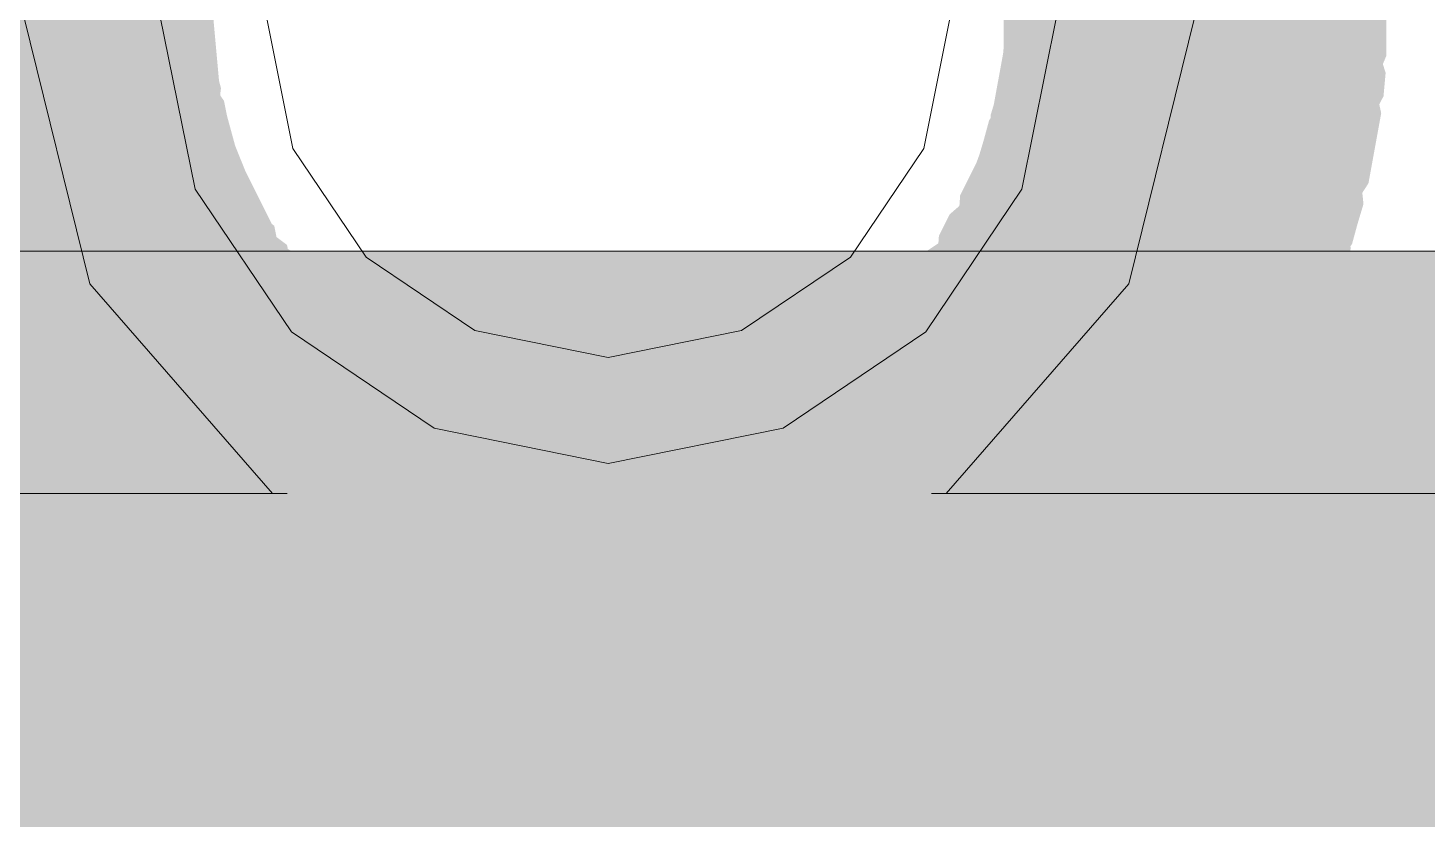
# Model space of a CAD drawing. Header units: millimetres. Extents: x -546 to 1681, y -650 to 1730.
# Drawn here: x 656.138 to 656.796, y 422.599 to 422.971 of the extents above; entities that cross this region are included whole.
import ezdxf

# ---------------------------------------------------------------- set-up
doc = ezdxf.new("R2010")
doc.units = ezdxf.units.MM

msp = doc.modelspace()

# ---------------------------------------------------------------- hatches: boundary and pattern name
at = {"true_color": 0x646464}
h = msp.add_hatch(color=251, dxfattribs=at)
h.dxf.hatch_style = 2
h.paths.add_polyline_path([(656.06042, 423.08117), (656.06354, 423.0124), (656.11425, 422.96584), (656.18302, 422.96896), (656.22958, 423.01966), (656.23358, 423.03066), (656.23046, 423.09943), (656.17976, 423.146), (656.11099, 423.14288), (656.06442, 423.09217)])
h = msp.add_hatch(color=251, dxfattribs=at)
h.dxf.hatch_style = 2
h.paths.add_polyline_path([(656.76221, 423.08228), (656.71862, 423.13556), (656.65014, 423.14262), (656.59686, 423.09903), (656.5898, 423.03056), (656.5928, 423.02056), (656.63639, 422.96727), (656.70487, 422.96021), (656.75815, 423.0038), (656.76521, 423.07228)])
h = msp.add_hatch(color=251, dxfattribs=at)
h.dxf.hatch_style = 2
h.paths.add_polyline_path([(656.05475, 423.05807), (656.06821, 422.99055), (656.12535, 422.95216), (656.19286, 422.96562), (656.23126, 423.02277), (656.23325, 423.03277), (656.2198, 423.10028), (656.16265, 423.13867), (656.09514, 423.12521), (656.05675, 423.06807)])
h = msp.add_hatch(color=251, dxfattribs=at)
h.dxf.hatch_style = 2
h.paths.add_polyline_path([(656.76755, 423.06252), (656.73017, 423.12032), (656.6629, 423.13497), (656.6051, 423.09758), (656.59046, 423.03032), (656.59245, 423.01932), (656.62984, 422.96151), (656.6971, 422.94687), (656.75491, 422.98425), (656.76955, 423.05152)])
h = msp.add_hatch(color=251, dxfattribs=at)
h.dxf.hatch_style = 2
h.paths.add_polyline_path([(656.05317, 423.0531), (656.06196, 422.98482), (656.11632, 422.94259), (656.1846, 422.95137), (656.22683, 423.00574), (656.22983, 423.01674), (656.22105, 423.08501), (656.16668, 423.12725), (656.0984, 423.11846), (656.05617, 423.0641)])
h = msp.add_hatch(color=251, dxfattribs=at)
h.dxf.hatch_style = 2
h.paths.add_polyline_path([(656.76955, 423.05152), (656.73217, 423.10933), (656.6649, 423.12396), (656.6071, 423.08658), (656.59245, 423.01932), (656.59446, 423.00832), (656.63184, 422.95051), (656.6991, 422.93587), (656.75691, 422.97325), (656.77155, 423.04052)])
h = msp.add_hatch(color=251, dxfattribs=at)
h.dxf.hatch_style = 2
h.paths.add_polyline_path([(656.04945, 423.03452), (656.06409, 422.96725), (656.1219, 422.92987), (656.18917, 422.94451), (656.22655, 423.00232), (656.22855, 423.01332), (656.21391, 423.08058), (656.1561, 423.11797), (656.08884, 423.10332), (656.05145, 423.04552)])
h = msp.add_hatch(color=251, dxfattribs=at)
h.dxf.hatch_style = 2
h.paths.add_polyline_path([(656.77155, 423.04052), (656.73417, 423.09832), (656.6669, 423.11296), (656.6091, 423.07558), (656.59446, 423.00832), (656.59645, 422.99732), (656.63384, 422.93951), (656.7011, 422.92487), (656.75891, 422.96225), (656.77355, 423.02952)])
h = msp.add_hatch(color=251, dxfattribs=at)
h.dxf.hatch_style = 2
h.paths.add_polyline_path([(656.04737, 423.01556), (656.06795, 422.94987), (656.12885, 422.91779), (656.19455, 422.93836), (656.22663, 422.99927), (656.22763, 423.01027), (656.20706, 423.07596), (656.14615, 423.10805), (656.08046, 423.08747), (656.04837, 423.02657)])
h = msp.add_hatch(color=251, dxfattribs=at)
h.dxf.hatch_style = 2
h.paths.add_polyline_path([(656.77463, 423.02157), (656.74255, 423.08247), (656.67686, 423.10305), (656.61595, 423.07096), (656.59537, 423.00527), (656.59637, 422.99427), (656.62846, 422.93336), (656.69415, 422.91279), (656.75506, 422.94487), (656.77563, 423.01056)])
h = msp.add_hatch(color=251, dxfattribs=at)
h.dxf.hatch_style = 2
h.paths.add_polyline_path([(656.04637, 423.00457), (656.06695, 422.93887), (656.12785, 422.90679), (656.19355, 422.92736), (656.22563, 422.98827), (656.22663, 422.99927), (656.20606, 423.06496), (656.14515, 423.09705), (656.07946, 423.07647), (656.04737, 423.01556)])
h = msp.add_hatch(color=251, dxfattribs=at)
h.dxf.hatch_style = 2
h.paths.add_polyline_path([(656.77563, 423.01056), (656.74355, 423.07147), (656.67786, 423.09205), (656.61695, 423.05996), (656.59637, 422.99427), (656.59737, 422.98327), (656.62946, 422.92236), (656.69515, 422.90179), (656.75606, 422.93387), (656.77663, 422.99957)])
h = msp.add_hatch(color=251, dxfattribs=at)
h.dxf.hatch_style = 2
h.paths.add_polyline_path([(656.046, 422.98542), (656.07244, 422.92185), (656.136, 422.89542), (656.19957, 422.92185), (656.226, 422.98542), (656.226, 422.99642), (656.19957, 423.05998), (656.136, 423.08642), (656.07244, 423.05998), (656.046, 422.99642)])
h = msp.add_hatch(color=251, dxfattribs=at)
h.dxf.hatch_style = 2
h.paths.add_polyline_path([(656.777, 422.99142), (656.75057, 423.05498), (656.687, 423.08142), (656.62344, 423.05498), (656.597, 422.99142), (656.597, 422.98042), (656.62344, 422.91685), (656.687, 422.89042), (656.75057, 422.91685), (656.777, 422.98042)])
h = msp.add_hatch(color=251, dxfattribs=at)
h.dxf.hatch_style = 2
h.paths.add_polyline_path([(656.04537, 422.98257), (656.06595, 422.91687), (656.12685, 422.88479), (656.19255, 422.90536), (656.22463, 422.96627), (656.22563, 422.97727), (656.20506, 423.04296), (656.14415, 423.07505), (656.07846, 423.05447), (656.04637, 422.99356)])
h = msp.add_hatch(color=251, dxfattribs=at)
h.dxf.hatch_style = 2
h.paths.add_polyline_path([(656.777, 422.98042), (656.75057, 423.04398), (656.687, 423.07042), (656.62344, 423.04398), (656.597, 422.98042), (656.597, 422.96942), (656.62344, 422.90585), (656.687, 422.87942), (656.75057, 422.90585), (656.777, 422.96942)])
h = msp.add_hatch(color=251, dxfattribs=at)
h.dxf.hatch_style = 2
h.paths.add_polyline_path([(656.04637, 422.95527), (656.07846, 422.89436), (656.14415, 422.87379), (656.20506, 422.90587), (656.22563, 422.97156), (656.22463, 422.98257), (656.19255, 423.04347), (656.12685, 423.06405), (656.06595, 423.03196), (656.04537, 422.96627)])
h = msp.add_hatch(color=251, dxfattribs=at)
h.dxf.hatch_style = 2
h.paths.add_polyline_path([(656.777, 422.96942), (656.75057, 423.03298), (656.687, 423.05942), (656.62344, 423.03298), (656.597, 422.96942), (656.597, 422.95842), (656.62344, 422.89485), (656.687, 422.86842), (656.75057, 422.89485), (656.777, 422.95842)])
h = msp.add_hatch(color=251, dxfattribs=at)
h.dxf.hatch_style = 2
h.paths.add_polyline_path([(656.04737, 422.94427), (656.07946, 422.88336), (656.14515, 422.86279), (656.20606, 422.89487), (656.22663, 422.96056), (656.22563, 422.97156), (656.19355, 423.03247), (656.12785, 423.05305), (656.06695, 423.02096), (656.04637, 422.95527)])
h = msp.add_hatch(color=251, dxfattribs=at)
h.dxf.hatch_style = 2
h.paths.add_polyline_path([(656.77663, 422.95027), (656.75606, 423.01596), (656.69515, 423.04805), (656.62946, 423.02747), (656.59737, 422.96657), (656.59637, 422.95556), (656.61695, 422.88987), (656.67786, 422.85779), (656.74355, 422.87836), (656.77563, 422.93927)])
h = msp.add_hatch(color=251, dxfattribs=at)
h.dxf.hatch_style = 2
h.paths.add_polyline_path([(656.04837, 422.93327), (656.08046, 422.87236), (656.14615, 422.85179), (656.20706, 422.88387), (656.22763, 422.94957), (656.22663, 422.96056), (656.19455, 423.02147), (656.12885, 423.04205), (656.06795, 423.00996), (656.04737, 422.94427)])
h = msp.add_hatch(color=251, dxfattribs=at)
h.dxf.hatch_style = 2
h.paths.add_polyline_path([(656.04937, 422.92227), (656.08146, 422.86136), (656.14715, 422.84079), (656.20806, 422.87287), (656.22863, 422.93856), (656.22763, 422.94957), (656.19555, 423.01047), (656.12985, 423.03105), (656.06895, 422.99896), (656.04837, 422.93327)])
h = msp.add_hatch(color=251, dxfattribs=at)
h.dxf.hatch_style = 2
h.paths.add_polyline_path([(656.77455, 422.93132), (656.75991, 422.99858), (656.7021, 423.03596), (656.63484, 423.02132), (656.59745, 422.96352), (656.59546, 422.95252), (656.6101, 422.88525), (656.6679, 422.84787), (656.73517, 422.86251), (656.77255, 422.92032)])
h = msp.add_hatch(color=251, dxfattribs=at)
h.dxf.hatch_style = 2
h.paths.add_polyline_path([(656.77255, 422.92032), (656.75791, 422.98758), (656.7001, 423.02497), (656.63284, 423.01033), (656.59546, 422.95252), (656.59345, 422.94152), (656.6081, 422.87425), (656.6659, 422.83687), (656.73317, 422.85151), (656.77055, 422.90932)])
h = msp.add_hatch(color=251, dxfattribs=at)
h.dxf.hatch_style = 2
h.paths.add_polyline_path([(656.05517, 422.89574), (656.0974, 422.84137), (656.16568, 422.83259), (656.22005, 422.87482), (656.22883, 422.9431), (656.22583, 422.9541), (656.1836, 423.00846), (656.11532, 423.01725), (656.06096, 422.97501), (656.05217, 422.90674)])
h = msp.add_hatch(color=251, dxfattribs=at)
h.dxf.hatch_style = 2
h.paths.add_polyline_path([(656.77055, 422.90932), (656.75591, 422.97658), (656.6981, 423.01396), (656.63084, 422.99932), (656.59345, 422.94152), (656.59145, 422.93052), (656.6061, 422.86325), (656.6639, 422.82587), (656.73117, 422.84051), (656.76855, 422.89832)])
h = msp.add_hatch(color=251, dxfattribs=at)
h.dxf.hatch_style = 2
h.paths.add_polyline_path([(656.05575, 422.89177), (656.09414, 422.83462), (656.16165, 422.82116), (656.2188, 422.85955), (656.23226, 422.92707), (656.23026, 422.93707), (656.19187, 422.99421), (656.12435, 423.00767), (656.06721, 422.96928), (656.05375, 422.90177)])
h = msp.add_hatch(color=251, dxfattribs=at)
h.dxf.hatch_style = 2
h.paths.add_polyline_path([(656.76621, 422.88855), (656.75915, 422.95703), (656.70587, 423.00062), (656.63739, 422.99356), (656.5938, 422.94028), (656.5908, 422.93028), (656.59786, 422.8618), (656.65114, 422.81821), (656.71962, 422.82527), (656.76321, 422.87856)])
h = msp.add_hatch(color=251, dxfattribs=at)
h.dxf.hatch_style = 2
h.paths.add_polyline_path([(656.06017, 422.87474), (656.1024, 422.82037), (656.17068, 422.81159), (656.22505, 422.85382), (656.23383, 422.9221), (656.23083, 422.9331), (656.1886, 422.98746), (656.12032, 422.99625), (656.06596, 422.95402), (656.05717, 422.88574)])
h = msp.add_hatch(color=251, dxfattribs=at)
h.dxf.hatch_style = 2
h.paths.add_polyline_path([(656.76383, 422.88074), (656.75505, 422.94901), (656.70068, 422.99125), (656.6324, 422.98246), (656.59017, 422.9281), (656.58717, 422.9171), (656.59596, 422.84882), (656.65032, 422.80659), (656.7186, 422.81537), (656.76083, 422.86974)])
h = msp.add_hatch(color=251, dxfattribs=at)
h.dxf.hatch_style = 2
h.paths.add_polyline_path([(656.06317, 422.86374), (656.1054, 422.80937), (656.17368, 422.80059), (656.22805, 422.84282), (656.23683, 422.9111), (656.23383, 422.9221), (656.1916, 422.97646), (656.12332, 422.98525), (656.06895, 422.94302), (656.06017, 422.87474)])
h = msp.add_hatch(color=251, dxfattribs=at)
h.dxf.hatch_style = 2
h.paths.add_polyline_path([(656.76021, 422.86755), (656.75315, 422.93603), (656.69987, 422.97962), (656.63139, 422.97256), (656.5878, 422.91928), (656.5848, 422.90928), (656.59186, 422.8408), (656.64514, 422.79721), (656.71362, 422.80427), (656.75721, 422.85755)])
h = msp.add_hatch(color=251, dxfattribs=at)
h.dxf.hatch_style = 2
h.paths.add_polyline_path([(656.07044, 422.84399), (656.11859, 422.79479), (656.18743, 422.79385), (656.23663, 422.84201), (656.23757, 422.91084), (656.23356, 422.92084), (656.18541, 422.97004), (656.11658, 422.97098), (656.06738, 422.92283), (656.06644, 422.85399)])
h = msp.add_hatch(color=251, dxfattribs=at)
h.dxf.hatch_style = 2
h.paths.add_polyline_path([(656.75558, 422.85266), (656.75246, 422.92143), (656.70176, 422.968), (656.63299, 422.96488), (656.58642, 422.91417), (656.58242, 422.90317), (656.58555, 422.8344), (656.63625, 422.78783), (656.70502, 422.79096), (656.75158, 422.84166)])
h = msp.add_hatch(color=251, dxfattribs=at)
h.dxf.hatch_style = 2
h.paths.add_polyline_path([(656.07444, 422.83399), (656.12259, 422.78479), (656.19143, 422.78385), (656.24063, 422.83201), (656.24157, 422.90084), (656.23757, 422.91084), (656.18941, 422.96004), (656.12058, 422.96098), (656.07138, 422.91283), (656.07044, 422.84399)])
h = msp.add_hatch(color=251, dxfattribs=at)
h.dxf.hatch_style = 2
h.paths.add_polyline_path([(656.0825, 422.81717), (656.13458, 422.77214), (656.20325, 422.77692), (656.24828, 422.82899), (656.2435, 422.89767), (656.2385, 422.90767), (656.18643, 422.9527), (656.11775, 422.94792), (656.07272, 422.89584), (656.0775, 422.82717)])
h = msp.add_hatch(color=251, dxfattribs=at)
h.dxf.hatch_style = 2
h.paths.add_polyline_path([(656.7475, 422.83217), (656.75228, 422.90084), (656.70725, 422.95292), (656.63858, 422.9577), (656.5865, 422.91267), (656.5815, 422.90267), (656.57673, 422.83399), (656.62175, 422.78192), (656.69043, 422.77714), (656.7425, 422.82217)])
h = msp.add_hatch(color=251, dxfattribs=at)
h.dxf.hatch_style = 2
h.paths.add_polyline_path([(656.7425, 422.82217), (656.74728, 422.89084), (656.70225, 422.94292), (656.63358, 422.9477), (656.5815, 422.90267), (656.5765, 422.89267), (656.57173, 422.82399), (656.61675, 422.77192), (656.68543, 422.76714), (656.7375, 422.81217)])
h = msp.add_hatch(color=251, dxfattribs=at)
h.dxf.hatch_style = 2
h.paths.add_polyline_path([(656.0875, 422.80717), (656.13958, 422.76214), (656.20825, 422.76692), (656.25328, 422.81899), (656.2485, 422.88767), (656.2435, 422.89767), (656.19143, 422.9427), (656.12275, 422.93791), (656.07772, 422.88584), (656.0825, 422.81717)])
h = msp.add_hatch(color=251, dxfattribs=at)
h.dxf.hatch_style = 2
h.paths.add_polyline_path([(656.73568, 422.80871), (656.74344, 422.87711), (656.70071, 422.93109), (656.63231, 422.93885), (656.57833, 422.89612), (656.56557, 422.81872), (656.60829, 422.76474), (656.6767, 422.75698)])
h = msp.add_hatch(color=251, dxfattribs=at)
h.dxf.hatch_style = 2
h.paths.add_polyline_path([(656.0925, 422.79717), (656.14458, 422.75214), (656.21325, 422.75692), (656.25828, 422.80899), (656.2535, 422.87767), (656.2485, 422.88767), (656.19643, 422.9327), (656.12775, 422.92791), (656.08272, 422.87584), (656.0875, 422.80717)])
h = msp.add_hatch(color=251, dxfattribs=at)
h.dxf.hatch_style = 2
h.paths.add_polyline_path([(656.10412, 422.77849), (656.16137, 422.74027), (656.22893, 422.75353), (656.26715, 422.81079), (656.25389, 422.87834), (656.19063, 422.92556), (656.12308, 422.9123), (656.08486, 422.85505)])
h = msp.add_hatch(color=251, dxfattribs=at)
h.dxf.hatch_style = 2
h.paths.add_polyline_path([(656.7325, 422.80317), (656.73728, 422.87184), (656.69225, 422.92392), (656.62358, 422.9287), (656.57151, 422.88367), (656.56651, 422.87367), (656.56173, 422.80499), (656.60675, 422.75292), (656.67543, 422.74814), (656.7275, 422.79317)])
h = msp.add_hatch(color=251, dxfattribs=at)
h.dxf.hatch_style = 2
h.paths.add_polyline_path([(656.72189, 422.78349), (656.73515, 422.85105), (656.69693, 422.9083), (656.62937, 422.92156), (656.57212, 422.88334), (656.55286, 422.80679), (656.59108, 422.74953), (656.65863, 422.73627)])
h = msp.add_hatch(color=251, dxfattribs=at)
h.dxf.hatch_style = 2
h.paths.add_polyline_path([(656.11012, 422.76949), (656.16737, 422.73127), (656.23493, 422.74453), (656.27315, 422.80179), (656.25989, 422.86934), (656.19663, 422.91656), (656.12908, 422.9033), (656.09086, 422.84605)])
h = msp.add_hatch(color=251, dxfattribs=at)
h.dxf.hatch_style = 2
h.paths.add_polyline_path([(656.71204, 422.76916), (656.7302, 422.83557), (656.69626, 422.89546), (656.62985, 422.91361), (656.56996, 422.87967), (656.54481, 422.80427), (656.57875, 422.74437), (656.64515, 422.72622)])
h = msp.add_hatch(color=251, dxfattribs=at)
h.dxf.hatch_style = 2
h.paths.add_polyline_path([(656.12096, 422.75516), (656.18085, 422.72122), (656.24726, 422.73937), (656.2812, 422.79927), (656.26304, 422.86567), (656.19615, 422.90861), (656.12975, 422.89046), (656.09581, 422.83057)])
h = msp.add_hatch(color=251, dxfattribs=at)
h.dxf.hatch_style = 2
h.paths.add_polyline_path([(656.12796, 422.74616), (656.18785, 422.71222), (656.25426, 422.73037), (656.2882, 422.79027), (656.27004, 422.85667), (656.20315, 422.89961), (656.13675, 422.88146), (656.10281, 422.82157)])
h = msp.add_hatch(color=251, dxfattribs=at)
h.dxf.hatch_style = 2
h.paths.add_polyline_path([(656.70889, 422.76549), (656.72215, 422.83305), (656.68393, 422.8903), (656.61637, 422.90356), (656.55912, 422.86534), (656.53986, 422.78879), (656.57808, 422.73153), (656.64563, 422.71827)])
h = msp.add_hatch(color=251, dxfattribs=at)
h.dxf.hatch_style = 2
h.paths.add_polyline_path([(656.69904, 422.75116), (656.7172, 422.81757), (656.68326, 422.87746), (656.61685, 422.89561), (656.55696, 422.86167), (656.53181, 422.78627), (656.56575, 422.72638), (656.63215, 422.70822)])
h = msp.add_hatch(color=251, dxfattribs=at)
h.dxf.hatch_style = 2
h.paths.add_polyline_path([(656.13827, 422.73415), (656.20002, 422.70373), (656.26527, 422.72568), (656.2957, 422.78744), (656.27373, 422.85268), (656.20498, 422.89111), (656.13974, 422.86915), (656.10931, 422.8074)])
h = msp.add_hatch(color=251, dxfattribs=at)
h.dxf.hatch_style = 2
h.paths.add_polyline_path([(656.68464, 422.73378), (656.71089, 422.79742), (656.68464, 422.86106), (656.621, 422.88731), (656.55736, 422.86106), (656.52311, 422.78942), (656.54936, 422.72578), (656.613, 422.69953)])
h = msp.add_hatch(color=251, dxfattribs=at)
h.dxf.hatch_style = 2
h.paths.add_polyline_path([(656.14527, 422.72615), (656.20702, 422.69572), (656.27227, 422.71769), (656.30269, 422.77944), (656.28074, 422.84468), (656.21198, 422.88311), (656.14674, 422.86115), (656.11631, 422.7994)])
h = msp.add_hatch(color=251, dxfattribs=at)
h.dxf.hatch_style = 2
h.paths.add_polyline_path([(656.68074, 422.73015), (656.70269, 422.7954), (656.67227, 422.85715), (656.60702, 422.87911), (656.54527, 422.84868), (656.51631, 422.77544), (656.54674, 422.71368), (656.61198, 422.69173)])
h = msp.add_hatch(color=251, dxfattribs=at)
h.dxf.hatch_style = 2
h.paths.add_polyline_path([(656.15736, 422.71378), (656.221, 422.68753), (656.28464, 422.71378), (656.31089, 422.77742), (656.28464, 422.84106), (656.213, 422.87531), (656.14936, 422.84906), (656.12311, 422.78542)])
at = {"true_color": 0xcccccc}
h = msp.add_hatch(color=254, dxfattribs=at)
h.dxf.hatch_style = 2
h.paths.add_polyline_path([(652.39, 422.16642), (652.39, 422.86642), (663.66901, 422.86642), (663.66901, 422.16642)])
at = {"true_color": 0x646464}
h = msp.add_hatch(color=251, dxfattribs=at)
h.dxf.hatch_style = 2
h.paths.add_polyline_path([(656.16974, 422.70268), (656.23498, 422.68072), (656.29674, 422.71115), (656.3187, 422.7764), (656.28827, 422.83815), (656.21502, 422.86711), (656.15327, 422.83668), (656.13131, 422.77144)])
h = msp.add_hatch(color=251, dxfattribs=at)
h.dxf.hatch_style = 2
h.paths.add_polyline_path([(656.66527, 422.71368), (656.6957, 422.77544), (656.67373, 422.84068), (656.61198, 422.87111), (656.54674, 422.84915), (656.50831, 422.7804), (656.53027, 422.71515), (656.59202, 422.68473)])
h = msp.add_hatch(color=251, dxfattribs=at)
h.dxf.hatch_style = 2
h.paths.add_polyline_path([(656.18275, 422.69238), (656.24915, 422.67422), (656.30904, 422.70816), (656.3272, 422.77457), (656.29326, 422.83446), (656.21785, 422.85961), (656.15796, 422.82567), (656.13981, 422.75927)])
h = msp.add_hatch(color=251, dxfattribs=at)
h.dxf.hatch_style = 2
h.paths.add_polyline_path([(656.6578, 422.70715), (656.68774, 422.76914), (656.66527, 422.83421), (656.60328, 422.86415), (656.53821, 422.84168), (656.49927, 422.7717), (656.52174, 422.70662), (656.58372, 422.67668)])
h = msp.add_hatch(color=251, dxfattribs=at)
h.dxf.hatch_style = 2
h.paths.add_polyline_path([(656.64827, 422.69869), (656.67869, 422.76044), (656.65674, 422.82568), (656.59498, 422.85611), (656.52974, 422.83415), (656.49131, 422.7654), (656.51327, 422.70015), (656.57502, 422.66973)])
h = msp.add_hatch(color=251, dxfattribs=at)
h.dxf.hatch_style = 2
h.paths.add_polyline_path([(656.19175, 422.68538), (656.25815, 422.66722), (656.31804, 422.70116), (656.3362, 422.76757), (656.30226, 422.82746), (656.22685, 422.85261), (656.16696, 422.81867), (656.14881, 422.75227)])
h = msp.add_hatch(color=251, dxfattribs=at)
h.dxf.hatch_style = 2
h.paths.add_polyline_path([(656.63093, 422.68453), (656.66915, 422.74179), (656.65589, 422.80934), (656.59863, 422.84756), (656.53108, 422.8343), (656.48386, 422.77105), (656.49712, 422.70349), (656.55437, 422.66527)])
h = msp.add_hatch(color=251, dxfattribs=at)
h.dxf.hatch_style = 2
h.paths.add_polyline_path([(656.20075, 422.67838), (656.26715, 422.66022), (656.32704, 422.69416), (656.3452, 422.76057), (656.31126, 422.82046), (656.23585, 422.84561), (656.17596, 422.81167), (656.15781, 422.74527)])
h = msp.add_hatch(color=251, dxfattribs=at)
h.dxf.hatch_style = 2
h.paths.add_polyline_path([(656.202, 422.67742), (656.26872, 422.66043), (656.328, 422.69542), (656.34499, 422.76213), (656.31, 422.82142), (656.23929, 422.8414), (656.18, 422.80642), (656.16301, 422.7397)])
h = msp.add_hatch(color=251, dxfattribs=at)
h.dxf.hatch_style = 2
h.paths.add_polyline_path([(656.62093, 422.67753), (656.65915, 422.73479), (656.64589, 422.80234), (656.58863, 422.84056), (656.52108, 422.8273), (656.47386, 422.76405), (656.48712, 422.69649), (656.54437, 422.65827)])
h = msp.add_hatch(color=251, dxfattribs=at)
h.dxf.hatch_style = 2
h.paths.add_polyline_path([(656.62193, 422.67853), (656.66015, 422.73579), (656.64689, 422.80334), (656.58963, 422.84156), (656.52208, 422.8283), (656.47486, 422.76505), (656.48812, 422.69749), (656.54537, 422.65927)])
h = msp.add_hatch(color=251, dxfattribs=at)
h.dxf.hatch_style = 2
h.paths.add_polyline_path([(656.21508, 422.66853), (656.28263, 422.65527), (656.33989, 422.69349), (656.35315, 422.76105), (656.31493, 422.8183), (656.23837, 422.83756), (656.18112, 422.79934), (656.16786, 422.73179)])
h = msp.add_hatch(color=251, dxfattribs=at)
h.dxf.hatch_style = 2
h.paths.add_polyline_path([(656.21508, 422.66853), (656.28263, 422.65527), (656.33989, 422.69349), (656.35315, 422.76105), (656.31493, 422.8183), (656.23837, 422.83756), (656.18112, 422.79934), (656.16786, 422.73179)])
h = msp.add_hatch(color=251, dxfattribs=at)
h.dxf.hatch_style = 2
h.paths.add_polyline_path([(656.60831, 422.66924), (656.64921, 422.72461), (656.63918, 422.79272), (656.5838, 422.83362), (656.5157, 422.82359), (656.5057, 422.81759), (656.4648, 422.76222), (656.47483, 422.69411), (656.5302, 422.65321), (656.59831, 422.66324)])
h = msp.add_hatch(color=251, dxfattribs=at)
h.dxf.hatch_style = 2
h.paths.add_polyline_path([(656.61293, 422.67253), (656.65115, 422.72979), (656.63789, 422.79734), (656.58063, 422.83556), (656.51308, 422.8223), (656.46586, 422.75905), (656.47912, 422.69149), (656.53637, 422.65327)])
h = msp.add_hatch(color=251, dxfattribs=at)
h.dxf.hatch_style = 2
h.paths.add_polyline_path([(656.23029, 422.65974), (656.2987, 422.65198), (656.35268, 422.69471), (656.36044, 422.76311), (656.31771, 422.81709), (656.24031, 422.82985), (656.18633, 422.78712), (656.17857, 422.71872)])
h = msp.add_hatch(color=251, dxfattribs=at)
h.dxf.hatch_style = 2
h.paths.add_polyline_path([(656.23029, 422.65974), (656.2987, 422.65198), (656.35268, 422.69471), (656.36044, 422.76311), (656.31771, 422.81709), (656.24031, 422.82985), (656.18633, 422.78712), (656.17857, 422.71872)])
h = msp.add_hatch(color=251, dxfattribs=at)
h.dxf.hatch_style = 2
h.paths.add_polyline_path([(656.60193, 422.66553), (656.64015, 422.72279), (656.62689, 422.79034), (656.56963, 422.82856), (656.50208, 422.8153), (656.45486, 422.75205), (656.46812, 422.68449), (656.52537, 422.64627)])
h = msp.add_hatch(color=251, dxfattribs=at)
h.dxf.hatch_style = 2
h.paths.add_polyline_path([(656.60031, 422.66424), (656.64121, 422.71961), (656.63118, 422.78772), (656.5758, 422.82862), (656.5077, 422.81859), (656.4977, 422.81259), (656.4568, 422.75722), (656.46683, 422.68911), (656.5222, 422.64821), (656.59031, 422.65824)])
h = msp.add_hatch(color=251, dxfattribs=at)
h.dxf.hatch_style = 2
h.paths.add_polyline_path([(656.2377, 422.65524), (656.3058, 422.64521), (656.36118, 422.68611), (656.37121, 422.75422), (656.33031, 422.80959), (656.32031, 422.81559), (656.2522, 422.82562), (656.19683, 422.78472), (656.18679, 422.71661), (656.2277, 422.66124)])
h = msp.add_hatch(color=251, dxfattribs=at)
h.dxf.hatch_style = 2
h.paths.add_polyline_path([(656.2377, 422.65524), (656.3058, 422.64521), (656.36118, 422.68611), (656.37121, 422.75422), (656.33031, 422.80959), (656.32031, 422.81559), (656.2522, 422.82562), (656.19683, 422.78472), (656.18679, 422.71661), (656.2277, 422.66124)])
h = msp.add_hatch(color=251, dxfattribs=at)
h.dxf.hatch_style = 2
h.paths.add_polyline_path([(656.58425, 422.65492), (656.62928, 422.70699), (656.6245, 422.77567), (656.57243, 422.8207), (656.50375, 422.81592), (656.49375, 422.81092), (656.44872, 422.75884), (656.4535, 422.69017), (656.50558, 422.64514), (656.57425, 422.64992)])
h = msp.add_hatch(color=251, dxfattribs=at)
h.dxf.hatch_style = 2
h.paths.add_polyline_path([(656.25375, 422.64692), (656.32243, 422.64214), (656.3745, 422.68717), (656.37928, 422.75584), (656.33425, 422.80791), (656.32425, 422.81291), (656.25558, 422.8177), (656.2035, 422.77267), (656.19872, 422.70399), (656.24375, 422.65192)])
h = msp.add_hatch(color=251, dxfattribs=at)
h.dxf.hatch_style = 2
h.paths.add_polyline_path([(656.25375, 422.64692), (656.32243, 422.64214), (656.3745, 422.68717), (656.37928, 422.75584), (656.33425, 422.80791), (656.32425, 422.81291), (656.25558, 422.8177), (656.2035, 422.77267), (656.19872, 422.70399), (656.24375, 422.65192)])
h = msp.add_hatch(color=251, dxfattribs=at)
h.dxf.hatch_style = 2
h.paths.add_polyline_path([(656.57425, 422.64992), (656.61928, 422.70199), (656.6145, 422.77067), (656.56243, 422.8157), (656.49375, 422.81092), (656.48375, 422.80592), (656.43872, 422.75384), (656.4435, 422.68517), (656.49558, 422.64014), (656.56425, 422.64492)])
h = msp.add_hatch(color=251, dxfattribs=at)
h.dxf.hatch_style = 2
h.paths.add_polyline_path([(656.58325, 422.65392), (656.62828, 422.70599), (656.6235, 422.77467), (656.57143, 422.8197), (656.50275, 422.81491), (656.49275, 422.80991), (656.44772, 422.75784), (656.4525, 422.68917), (656.50458, 422.64414), (656.57325, 422.64892)])
h = msp.add_hatch(color=251, dxfattribs=at)
h.dxf.hatch_style = 2
h.paths.add_polyline_path([(656.27058, 422.63985), (656.33941, 422.64079), (656.38757, 422.68999), (656.38663, 422.75883), (656.33743, 422.80698), (656.32743, 422.81098), (656.25859, 422.81004), (656.21044, 422.76084), (656.21138, 422.69201), (656.26058, 422.64385)])
h = msp.add_hatch(color=251, dxfattribs=at)
h.dxf.hatch_style = 2
h.paths.add_polyline_path([(656.27058, 422.63985), (656.33941, 422.64079), (656.38757, 422.68999), (656.38663, 422.75883), (656.33743, 422.80698), (656.32743, 422.81098), (656.25859, 422.81004), (656.21044, 422.76084), (656.21138, 422.69201), (656.26058, 422.64385)])
h = msp.add_hatch(color=251, dxfattribs=at)
h.dxf.hatch_style = 2
h.paths.add_polyline_path([(656.28058, 422.63585), (656.34941, 422.63679), (656.39757, 422.68599), (656.39663, 422.75483), (656.34743, 422.80298), (656.33743, 422.80698), (656.26859, 422.80604), (656.22044, 422.75684), (656.22138, 422.68801), (656.27058, 422.63985)])
h = msp.add_hatch(color=251, dxfattribs=at)
h.dxf.hatch_style = 2
h.paths.add_polyline_path([(656.28058, 422.63585), (656.34941, 422.63679), (656.39757, 422.68599), (656.39663, 422.75483), (656.34743, 422.80298), (656.33743, 422.80698), (656.26859, 422.80604), (656.22044, 422.75684), (656.22138, 422.68801), (656.27058, 422.63985)])
h = msp.add_hatch(color=251, dxfattribs=at)
h.dxf.hatch_style = 2
h.paths.add_polyline_path([(656.53668, 422.63359), (656.59105, 422.67582), (656.59983, 422.7441), (656.5576, 422.79846), (656.48932, 422.80725), (656.47832, 422.80424), (656.42396, 422.76202), (656.41517, 422.69374), (656.4574, 422.63937), (656.52568, 422.63059)])
h = msp.add_hatch(color=251, dxfattribs=at)
h.dxf.hatch_style = 2
h.paths.add_polyline_path([(656.56325, 422.64492), (656.60828, 422.69699), (656.6035, 422.76567), (656.55143, 422.8107), (656.48275, 422.80592), (656.47275, 422.80091), (656.42773, 422.74884), (656.4325, 422.68017), (656.48458, 422.63514), (656.55325, 422.63992)])
h = msp.add_hatch(color=251, dxfattribs=at)
h.dxf.hatch_style = 2
h.paths.add_polyline_path([(656.55743, 422.64185), (656.60663, 422.69001), (656.60757, 422.75884), (656.55941, 422.80804), (656.49058, 422.80898), (656.48058, 422.80498), (656.43138, 422.75683), (656.43044, 422.68799), (656.47859, 422.63879), (656.54743, 422.63785)])
h = msp.add_hatch(color=251, dxfattribs=at)
h.dxf.hatch_style = 2
h.paths.add_polyline_path([(656.56643, 422.64585), (656.61563, 422.69401), (656.61657, 422.76284), (656.56841, 422.81204), (656.49958, 422.81298), (656.48958, 422.80898), (656.44038, 422.76083), (656.43944, 422.69199), (656.48759, 422.64279), (656.55643, 422.64185)])
h = msp.add_hatch(color=251, dxfattribs=at)
h.dxf.hatch_style = 2
h.paths.add_polyline_path([(656.29425, 422.63083), (656.36302, 422.63396), (656.40958, 422.68466), (656.40646, 422.75343), (656.35576, 422.8), (656.34476, 422.804), (656.27599, 422.80087), (656.22942, 422.75017), (656.23254, 422.6814), (656.28325, 422.63484)])
h = msp.add_hatch(color=251, dxfattribs=at)
h.dxf.hatch_style = 2
h.paths.add_polyline_path([(656.29425, 422.63083), (656.36302, 422.63396), (656.40958, 422.68466), (656.40646, 422.75343), (656.35576, 422.8), (656.34476, 422.804), (656.27599, 422.80087), (656.22942, 422.75017), (656.23254, 422.6814), (656.28325, 422.63484)])
h = msp.add_hatch(color=251, dxfattribs=at)
h.dxf.hatch_style = 2
h.paths.add_polyline_path([(656.30914, 422.62621), (656.37762, 422.63327), (656.42121, 422.68655), (656.41415, 422.75503), (656.36086, 422.79862), (656.35086, 422.80162), (656.28238, 422.79456), (656.2388, 422.74128), (656.24586, 422.6728), (656.29914, 422.62921)])
h = msp.add_hatch(color=251, dxfattribs=at)
h.dxf.hatch_style = 2
h.paths.add_polyline_path([(656.30914, 422.62621), (656.37762, 422.63327), (656.42121, 422.68655), (656.41415, 422.75503), (656.36086, 422.79862), (656.35086, 422.80162), (656.28238, 422.79456), (656.2388, 422.74128), (656.24586, 422.6728), (656.29914, 422.62921)])
h = msp.add_hatch(color=251, dxfattribs=at)
h.dxf.hatch_style = 2
h.paths.add_polyline_path([(656.51568, 422.62659), (656.57005, 422.66882), (656.57883, 422.7371), (656.5366, 422.79146), (656.46832, 422.80025), (656.45732, 422.79724), (656.40296, 422.75502), (656.39417, 422.68674), (656.4364, 422.63237), (656.50468, 422.62359)])
h = msp.add_hatch(color=251, dxfattribs=at)
h.dxf.hatch_style = 2
h.paths.add_polyline_path([(656.51886, 422.62821), (656.57215, 422.6718), (656.57921, 422.74028), (656.53562, 422.79356), (656.46714, 422.80062), (656.45714, 422.79762), (656.40386, 422.75403), (656.3968, 422.68556), (656.44039, 422.63227), (656.50886, 422.62521)])
h = msp.add_hatch(color=251, dxfattribs=at)
h.dxf.hatch_style = 2
h.paths.add_polyline_path([(656.52768, 422.63059), (656.58205, 422.67282), (656.59083, 422.7411), (656.5486, 422.79546), (656.48032, 422.80424), (656.46932, 422.80124), (656.41496, 422.75901), (656.40617, 422.69074), (656.4484, 422.63637), (656.51668, 422.62759)])
h = msp.add_hatch(color=251, dxfattribs=at)
h.dxf.hatch_style = 2
h.paths.add_polyline_path([(656.53543, 422.63385), (656.58463, 422.68201), (656.58557, 422.75084), (656.53741, 422.80004), (656.46858, 422.80098), (656.45858, 422.79698), (656.40938, 422.74883), (656.40844, 422.67999), (656.45659, 422.63079), (656.52543, 422.62985)])
h = msp.add_hatch(color=251, dxfattribs=at)
h.dxf.hatch_style = 2
h.paths.add_polyline_path([(656.54743, 422.63785), (656.59663, 422.68601), (656.59757, 422.75484), (656.54941, 422.80404), (656.48058, 422.80498), (656.47058, 422.80098), (656.42138, 422.75283), (656.42044, 422.68399), (656.46859, 422.63479), (656.53743, 422.63385)])
h = msp.add_hatch(color=251, dxfattribs=at)
h.dxf.hatch_style = 2
h.paths.add_polyline_path([(656.32232, 422.62259), (656.3906, 422.63137), (656.43283, 422.68574), (656.42405, 422.75401), (656.36968, 422.79624), (656.35868, 422.79924), (656.2904, 422.79046), (656.24817, 422.7361), (656.25695, 422.66782), (656.31132, 422.62559)])
h = msp.add_hatch(color=251, dxfattribs=at)
h.dxf.hatch_style = 2
h.paths.add_polyline_path([(656.32232, 422.62259), (656.3906, 422.63137), (656.43283, 422.68574), (656.42405, 422.75401), (656.36968, 422.79624), (656.35868, 422.79924), (656.2904, 422.79046), (656.24817, 422.7361), (656.25695, 422.66782), (656.31132, 422.62559)])
h = msp.add_hatch(color=251, dxfattribs=at)
h.dxf.hatch_style = 2
h.paths.add_polyline_path([(656.33835, 422.61916), (656.40586, 422.63262), (656.44425, 422.68977), (656.4308, 422.75728), (656.37365, 422.79567), (656.36365, 422.79767), (656.29614, 422.78421), (656.25775, 422.72707), (656.27121, 422.65955), (656.32835, 422.62116)])
h = msp.add_hatch(color=251, dxfattribs=at)
h.dxf.hatch_style = 2
h.paths.add_polyline_path([(656.33835, 422.61916), (656.40586, 422.63262), (656.44425, 422.68977), (656.4308, 422.75728), (656.37365, 422.79567), (656.36365, 422.79767), (656.29614, 422.78421), (656.25775, 422.72707), (656.27121, 422.65955), (656.32835, 422.62116)])
h = msp.add_hatch(color=251, dxfattribs=at)
h.dxf.hatch_style = 2
h.paths.add_polyline_path([(656.3509, 422.61687), (656.41817, 422.63151), (656.45555, 422.68932), (656.44091, 422.75658), (656.3831, 422.79397), (656.3721, 422.79597), (656.30484, 422.78132), (656.26745, 422.72352), (656.2821, 422.65625), (656.3399, 422.61887)])
h = msp.add_hatch(color=251, dxfattribs=at)
h.dxf.hatch_style = 2
h.paths.add_polyline_path([(656.3509, 422.61687), (656.41817, 422.63151), (656.45555, 422.68932), (656.44091, 422.75658), (656.3831, 422.79397), (656.3721, 422.79597), (656.30484, 422.78132), (656.26745, 422.72352), (656.2821, 422.65625), (656.3399, 422.61887)])
h = msp.add_hatch(color=251, dxfattribs=at)
h.dxf.hatch_style = 2
h.paths.add_polyline_path([(656.3619, 422.61487), (656.42917, 422.62951), (656.46655, 422.68732), (656.45191, 422.75458), (656.3941, 422.79197), (656.3831, 422.79397), (656.31584, 422.77932), (656.27845, 422.72152), (656.29309, 422.65425), (656.3509, 422.61687)])
h = msp.add_hatch(color=251, dxfattribs=at)
h.dxf.hatch_style = 2
h.paths.add_polyline_path([(656.3619, 422.61487), (656.42917, 422.62951), (656.46655, 422.68732), (656.45191, 422.75458), (656.3941, 422.79197), (656.3831, 422.79397), (656.31584, 422.77932), (656.27845, 422.72152), (656.29309, 422.65425), (656.3509, 422.61687)])
h = msp.add_hatch(color=251, dxfattribs=at)
h.dxf.hatch_style = 2
h.paths.add_polyline_path([(656.45815, 422.61479), (656.51906, 422.64687), (656.53963, 422.71256), (656.50755, 422.77347), (656.44186, 422.79405), (656.43085, 422.79305), (656.36995, 422.76096), (656.34937, 422.69527), (656.38146, 422.63436), (656.44715, 422.61379)])
h = msp.add_hatch(color=251, dxfattribs=at)
h.dxf.hatch_style = 2
h.paths.add_polyline_path([(656.46815, 422.61579), (656.52906, 422.64787), (656.54963, 422.71357), (656.51755, 422.77447), (656.45186, 422.79505), (656.44086, 422.79405), (656.37995, 422.76196), (656.35937, 422.69627), (656.39146, 422.63536), (656.45715, 422.61479)])
h = msp.add_hatch(color=251, dxfattribs=at)
h.dxf.hatch_style = 2
h.paths.add_polyline_path([(656.4771, 422.61787), (656.53491, 422.65525), (656.54955, 422.72252), (656.51217, 422.78032), (656.4449, 422.79496), (656.4339, 422.79296), (656.37609, 422.75558), (656.36145, 422.68832), (656.39884, 422.63051), (656.4661, 422.61587)])
h = msp.add_hatch(color=251, dxfattribs=at)
h.dxf.hatch_style = 2
h.paths.add_polyline_path([(656.4881, 422.61987), (656.54591, 422.65725), (656.56055, 422.72452), (656.52317, 422.78232), (656.4559, 422.79697), (656.4449, 422.79496), (656.3871, 422.75758), (656.37245, 422.69032), (656.40984, 422.63251), (656.4771, 422.61787)])
h = msp.add_hatch(color=251, dxfattribs=at)
h.dxf.hatch_style = 2
h.paths.add_polyline_path([(656.49468, 422.62159), (656.54905, 422.66382), (656.55783, 422.7321), (656.5156, 422.78646), (656.44732, 422.79525), (656.43632, 422.79224), (656.38196, 422.75002), (656.37317, 422.68174), (656.4154, 422.62737), (656.48368, 422.61859)])
h = msp.add_hatch(color=251, dxfattribs=at)
h.dxf.hatch_style = 2
h.paths.add_polyline_path([(656.49865, 422.62216), (656.5558, 422.66055), (656.56925, 422.72807), (656.53087, 422.78521), (656.46335, 422.79867), (656.45335, 422.79667), (656.39621, 422.75828), (656.38275, 422.69077), (656.42114, 422.63362), (656.48865, 422.62016)])
h = msp.add_hatch(color=251, dxfattribs=at)
h.dxf.hatch_style = 2
h.paths.add_polyline_path([(656.50668, 422.62459), (656.56105, 422.66682), (656.56983, 422.7351), (656.5276, 422.78946), (656.45932, 422.79825), (656.44832, 422.79525), (656.39396, 422.75302), (656.38517, 422.68474), (656.4274, 422.63037), (656.49568, 422.62159)])
h = msp.add_hatch(color=251, dxfattribs=at)
h.dxf.hatch_style = 2
h.paths.add_polyline_path([(656.38085, 422.61279), (656.44655, 422.63336), (656.47863, 422.69427), (656.45806, 422.75996), (656.39715, 422.79205), (656.38615, 422.79305), (656.32046, 422.77247), (656.28837, 422.71157), (656.30895, 422.64587), (656.36986, 422.61379)])
h = msp.add_hatch(color=251, dxfattribs=at)
h.dxf.hatch_style = 2
h.paths.add_polyline_path([(656.38085, 422.61279), (656.44655, 422.63336), (656.47863, 422.69427), (656.45806, 422.75996), (656.39715, 422.79205), (656.38615, 422.79305), (656.32046, 422.77247), (656.28837, 422.71157), (656.30895, 422.64587), (656.36986, 422.61379)])
h = msp.add_hatch(color=251, dxfattribs=at)
h.dxf.hatch_style = 2
h.paths.add_polyline_path([(656.39185, 422.61179), (656.45755, 422.63236), (656.48963, 422.69327), (656.46906, 422.75896), (656.40815, 422.79105), (656.39715, 422.79205), (656.33146, 422.77147), (656.29937, 422.71056), (656.31995, 422.64487), (656.38085, 422.61279)])
h = msp.add_hatch(color=251, dxfattribs=at)
h.dxf.hatch_style = 2
h.paths.add_polyline_path([(656.39185, 422.61179), (656.45755, 422.63236), (656.48963, 422.69327), (656.46906, 422.75896), (656.40815, 422.79105), (656.39715, 422.79205), (656.33146, 422.77147), (656.29937, 422.71056), (656.31995, 422.64487), (656.38085, 422.61279)])
h = msp.add_hatch(color=251, dxfattribs=at)
h.dxf.hatch_style = 2
h.paths.add_polyline_path([(656.411, 422.61142), (656.47456, 422.63785), (656.501, 422.70142), (656.47456, 422.76498), (656.411, 422.79142), (656.4, 422.79142), (656.33644, 422.76498), (656.31, 422.70142), (656.33644, 422.63785), (656.4, 422.61142)])
h = msp.add_hatch(color=251, dxfattribs=at)
h.dxf.hatch_style = 2
h.paths.add_polyline_path([(656.411, 422.61142), (656.47456, 422.63785), (656.501, 422.70142), (656.47456, 422.76498), (656.411, 422.79142), (656.4, 422.79142), (656.33644, 422.76498), (656.31, 422.70142), (656.33644, 422.63785), (656.4, 422.61142)])
h = msp.add_hatch(color=251, dxfattribs=at)
h.dxf.hatch_style = 2
h.paths.add_polyline_path([(656.417, 422.61142), (656.48056, 422.63785), (656.507, 422.70142), (656.48056, 422.76498), (656.417, 422.79142), (656.34744, 422.76498), (656.321, 422.70142), (656.34744, 422.63785)])
h = msp.add_hatch(color=251, dxfattribs=at)
h.dxf.hatch_style = 2
h.paths.add_polyline_path([(656.416, 422.61142), (656.47956, 422.63785), (656.506, 422.70142), (656.47956, 422.76498), (656.416, 422.79142), (656.34744, 422.76498), (656.321, 422.70142), (656.34744, 422.63785)])
h = msp.add_hatch(color=251, dxfattribs=at)
h.dxf.hatch_style = 2
h.paths.add_polyline_path([(656.43515, 422.61279), (656.49606, 422.64487), (656.51663, 422.71056), (656.48455, 422.77147), (656.41886, 422.79205), (656.40786, 422.79105), (656.34695, 422.75896), (656.32637, 422.69327), (656.35846, 422.63236), (656.42415, 422.61179)])
h = msp.add_hatch(color=251, dxfattribs=at)
h.dxf.hatch_style = 2
h.paths.add_polyline_path([(656.43615, 422.61279), (656.49706, 422.64487), (656.51763, 422.71056), (656.48555, 422.77147), (656.41985, 422.79205), (656.40886, 422.79105), (656.34795, 422.75896), (656.32737, 422.69327), (656.35946, 422.63236), (656.42515, 422.61179)])
h = msp.add_hatch(color=251, dxfattribs=at)
h.dxf.hatch_style = 2
h.paths.add_polyline_path([(656.438, 422.61242), (656.50157, 422.63885), (656.528, 422.70242), (656.50157, 422.76598), (656.438, 422.79242), (656.427, 422.79242), (656.36344, 422.76598), (656.337, 422.70242), (656.36344, 422.63885), (656.427, 422.61242)])
h = msp.add_hatch(color=251, dxfattribs=at)
h.dxf.hatch_style = 2
h.paths.add_polyline_path([(656.44715, 422.61379), (656.50806, 422.64587), (656.52863, 422.71157), (656.49655, 422.77247), (656.43085, 422.79305), (656.41985, 422.79205), (656.35895, 422.75996), (656.33837, 422.69427), (656.37046, 422.63336), (656.43615, 422.61279)])
h = msp.add_hatch(color=251, dxfattribs=at)
h.dxf.hatch_style = 2
h.paths.add_polyline_path([(656.4651, 422.61587), (656.52291, 422.65325), (656.53755, 422.72052), (656.50017, 422.77832), (656.4329, 422.79296), (656.4219, 422.79097), (656.3641, 422.75358), (656.34945, 422.68632), (656.38684, 422.62851), (656.4541, 422.61387)])

# ---------------------------------------------------------------- linework, layer by layer
at = {"color": 251, "lineweight": 0, "true_color": 0x646464}
for points in [[(656.253, 422.75242), (656.16713, 422.85104), (656.136, 422.97742), (656.16713, 423.10417), (656.253, 423.20242)], [(656.57, 423.20242), (656.65588, 423.10417), (656.687, 422.97742), (656.65588, 422.85104), (656.57, 422.75242)], [(656.411, 422.76642), (656.3291, 422.78307), (656.262, 422.82842), (656.21666, 422.89551), (656.2, 422.97742), (656.21666, 423.05975), (656.262, 423.12679), (656.3291, 423.1719), (656.411, 423.18842)], [(656.411, 423.18842), (656.49333, 423.1719), (656.56038, 423.12679), (656.60549, 423.05975), (656.622, 422.97742), (656.60549, 422.89551), (656.56038, 422.82842), (656.49333, 422.78307), (656.411, 422.76642)], [(656.411, 422.81642), (656.3483, 422.82906), (656.29713, 422.86354), (656.26264, 422.91471), (656.25, 422.97742), (656.26264, 423.04012), (656.29713, 423.09129), (656.3483, 423.12578), (656.411, 423.13842)], [(656.411, 423.13842), (656.47371, 423.12578), (656.52488, 423.09129), (656.55936, 423.04012), (656.572, 422.97742), (656.55936, 422.91471), (656.52488, 422.86354), (656.47371, 422.82906), (656.411, 422.81642)], [(653.986, 422.75242), (656.26, 422.75242)], [(656.563, 422.75242), (658.83601, 422.75242)]]:
    msp.add_lwpolyline(points, dxfattribs=at)
at = {"color": 7, "lineweight": 0}
msp.add_lwpolyline([(663.66901, 422.86642), (652.39, 422.86642)], dxfattribs=at)

doc.saveas('drawing.dxf')
